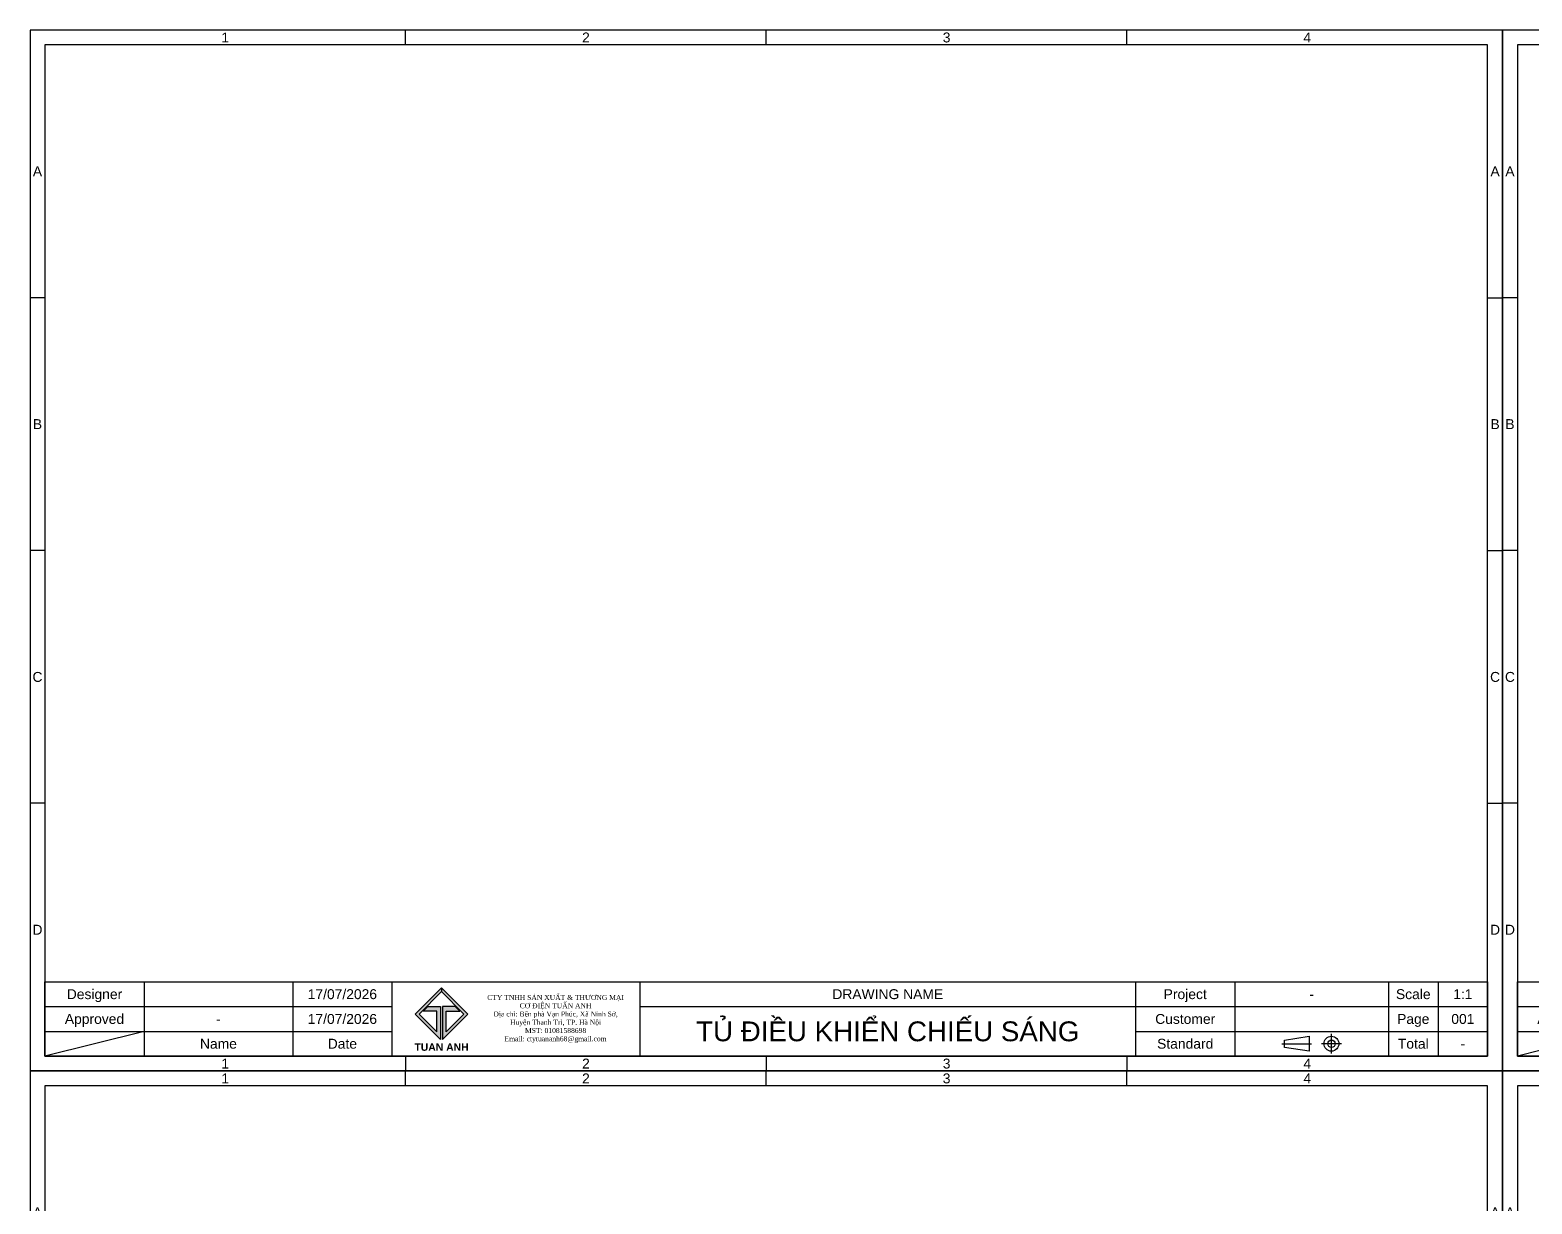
# Model space of a CAD drawing. Header units: millimetres. Extents: x -208796 to -83323, y 30910 to 103951.
# Drawn here: x -107825 to -102827, y 37397 to 41305 of the extents above; entities that cross this region are included whole.
import ezdxf
from ezdxf.enums import TextEntityAlignment as Align

# ---------------------------------------------------------------- set-up
doc = ezdxf.new("R2010")
doc.units = ezdxf.units.MM
doc.header["$LTSCALE"] = 3
doc.layers.add('@.TEXT', color=7, linetype='Continuous')
doc.layers.add('@.VISIBLE', color=7, linetype='Continuous')
doc.styles.add('Ann_w01', font='romans.shx', dxfattribs={"width": 0.6, "bigfont": 'chineset.shx'})
doc.styles.add('Arial', font='arial.ttf')

# ---------------------------------------------------------------- blocks, each defined once
blk = doc.blocks.new('Standard ISO')
at = {"color": 6}
for p, q in [((-6, 0), (0, 0)), ((6, 0), (2, 0)), ((4, -2), (4, 2))]:
    blk.add_line(p, q, dxfattribs=at)
blk.add_lwpolyline([(-0.5, 1.5), (-0.5, -1.5), (-5.5, -0.75), (-5.5, 0.75), (-0.5, 1.5)])
for radius in [1.5, 0.75]:
    blk.add_circle((4, 0), radius)
blk = doc.blocks.new('A$C4dbb82d6')
at = {"layer": '@.VISIBLE'}
h = blk.add_hatch(color=30, dxfattribs=at)
h.dxf.hatch_style = 1
h.paths.add_polyline_path([(0.21, 4.97), (3.62, 1.56), (3.62, 5.97), (1.92, 5.97), (1.3, 5.35), (3.12, 5.35), (3.12, 2.59), (0.74, 4.97), (3.75, 7.98), (3.75, 8.51)])
h = blk.add_hatch(color=150, dxfattribs=at)
h.dxf.hatch_style = 1
h.paths.add_polyline_path([(6.76, 4.97), (4.37, 2.59), (4.37, 5.35), (6.2, 5.35), (5.58, 5.97), (3.88, 5.97), (3.88, 1.56), (7.29, 4.97), (3.75, 8.51), (3.75, 7.98)])
at = {"layer": '@.VISIBLE', "color": 30}
blk.add_lwpolyline([(3.62, 5.97), (3.62, 1.56), (0.21, 4.97), (3.75, 8.51), (3.75, 7.98), (0.74, 4.97), (3.12, 2.59), (3.12, 5.35), (1.3, 5.35), (1.92, 5.97)], close=True, dxfattribs=at)
at = {"layer": '@.VISIBLE', "color": 150}
blk.add_lwpolyline([(3.88, 5.97), (3.88, 1.56), (7.29, 4.97), (3.75, 8.51), (3.75, 7.98), (6.76, 4.97), (4.37, 2.59), (4.37, 5.35), (6.2, 5.35), (5.58, 5.97)], close=True, dxfattribs=at)
at = {"layer": '@.VISIBLE', "color": 30, "insert": (3.75, 0.51), "char_height": 1, "attachment_point": 5, "style": 'Ann_w01'}
blk.add_mtext_dynamic_manual_height_columns('{\\fArial|b1|i0|c0|p34;\\W1;TUAN ANH}', width=7.5, gutter_width=49.6, heights=[0], dxfattribs=at)
blk = doc.blocks.new('KHUNG BAN VE (Made by Tung)')
at = {"layer": '@.VISIBLE', "color": 8}
for p, q in [((75.75, 207), (75.75, 210)), ((148.5, 207), (148.5, 210)), ((221.25, 207), (221.25, 210)), ((3, 156), (0, 156)), ((294, 156), (297, 156)), ((3, 105), (0, 105)), ((294, 105), (297, 105)), ((3, 54), (0, 54)), ((294, 54), (297, 54)), ((23, 18), (23, 3)), ((53, 18), (53, 3)), ((73, 18), (73, 3)), ((123, 18), (123, 3)), ((223, 18), (223, 3)), ((243, 18), (243, 3)), ((274, 18), (274, 3)), ((284, 18), (284, 3)), ((3, 13), (73, 13)), ((123, 13), (294, 13)), ((3, 8), (73, 8)), ((23, 8), (3, 3)), ((223, 8), (294, 8)), ((75.75, 3), (75.75, 0)), ((148.5, 3), (148.5, 0)), ((221.25, 3), (221.25, 0))]:
    blk.add_line(p, q, dxfattribs=at)
for points in [[(0, 0), (297, 0), (297, 210), (0, 210)], [(3, 3), (294, 3), (294, 207), (3, 207)], [(3, 18), (294, 18), (294, 3), (3, 3)]]:
    blk.add_lwpolyline(points, close=True, dxfattribs=at)
at = {"xscale": 1.5, "yscale": 1.5, "zscale": 1.5}
blk.add_blockref('A$C4dbb82d6', (77.375, 4.041), dxfattribs=at)
blk.add_blockref('Standard ISO', (258.5, 5.5))
at = {"layer": '@.TEXT', "color": 1, "style": 'Arial'}
for s, p in [('1', (39.375, 208.5)), ('2', (112.125, 208.5)), ('3', (184.875, 208.5)), ('4', (257.625, 208.5)), ('A', (1.5, 181.5)), ('A', (295.5, 181.5)), ('B', (1.5, 130.5)), ('B', (295.5, 130.5)), ('C', (1.5, 79.5)), ('C', (295.5, 79.5)), ('D', (1.5, 28.5)), ('D', (295.5, 28.5)), ('17/07/2026', (63, 15.5)), ('17/07/2026', (63, 10.5)), ('1', (39.375, 1.5)), ('2', (112.125, 1.5)), ('3', (184.875, 1.5)), ('4', (257.625, 1.5))]:
    blk.add_text(s, height=2, dxfattribs=at).set_placement(p, align=Align.MIDDLE_CENTER)
at = {"layer": '@.TEXT', "color": 2, "style": 'Arial'}
for s, p in [('Designer', (13, 15.5)), ('DRAWING NAME', (173, 15.5)), ('Project', (233, 15.5)), ('Scale', (279, 15.5)), ('Approved', (13, 10.5)), ('Customer', (233, 10.5)), ('Page', (279, 10.5)), ('Name', (38, 5.5)), ('Date', (63, 5.5)), ('Standard', (233, 5.5)), ('Total', (279, 5.5))]:
    blk.add_text(s, height=2, dxfattribs=at).set_placement(p, align=Align.MIDDLE_CENTER)
at = {"layer": '@.TEXT', "color": 1, "style": 'Arial'}
for tag, height, p in [('DESIGNER_NAME', 2, (38, 15.5)), ('PROJECT_CODE', 2, (258.5, 15.5)), ('SCALE', 2, (289, 15.5)), ('APPROVED_NAME', 2, (38, 10.5)), ('DRAWING_NAME', 4, (173, 8)), ('CUSTOMER_NAME', 2, (258.5, 10.5)), ('PAGE', 2, (289, 10.5)), ('TOTAL', 2, (289, 5.5))]:
    blk.add_attdef(tag, text='', height=height, dxfattribs=at).set_placement(p, align=Align.MIDDLE_CENTER)
at = {"layer": '@.VISIBLE', "color": 30, "insert": (106, 10.5), "char_height": 1, "attachment_point": 5, "style": 'Ann_w01'}
blk.add_mtext_dynamic_manual_height_columns('{\\fTimes New Roman|b0|i0|c0|p18;\\W1;CTY TNHH SẢN XUẤT & THƯƠNG MẠI CƠ ĐIỆN TUẤN ANH\\PĐịa chỉ: Bến phà Vạn Phúc, Xã Ninh Sở, Huyện Thanh Trì, TP. Hà Nội\\PMST: 01081588698\\PEmail: ctytuananh68@gmail.com}', width=28.70976, gutter_width=99.197, heights=[0], dxfattribs=at)

msp = doc.modelspace()

# ---------------------------------------------------------------- block references
at = {"layer": '@.VISIBLE'}
ref = msp.add_blockref('KHUNG BAN VE (Made by Tung)', (-107825.38, 37839.83), dxfattribs=dict(at, xscale=16.5, yscale=16.5, zscale=16.5))
ref.add_attrib('APPROVED_NAME', '-', dxfattribs={"layer": '@.TEXT', "color": 1, "height": 33, "style": 'Arial'}).set_placement((-107198.38, 38013.08), align=Align.MIDDLE_CENTER)
ref.add_attrib('TOTAL', '-', dxfattribs={"layer": '@.TEXT', "color": 1, "height": 33, "style": 'Arial'}).set_placement((-103056.88, 37930.58), align=Align.MIDDLE_CENTER)
ref.add_attrib('PAGE', '001', dxfattribs={"layer": '@.TEXT', "color": 1, "height": 33, "style": 'Arial'}).set_placement((-103056.88, 38013.08), align=Align.MIDDLE_CENTER)
ref.add_attrib('SCALE', '1:1', dxfattribs={"layer": '@.TEXT', "color": 1, "height": 33, "style": 'Arial'}).set_placement((-103056.88, 38095.58), align=Align.MIDDLE_CENTER)
ref.add_attrib('PROJECT_CODE', '-', dxfattribs={"layer": '@.TEXT', "color": 1, "height": 33, "style": 'Arial'}).set_placement((-103560.13, 38095.58), align=Align.MIDDLE_CENTER)
ref.add_attrib('DRAWING_NAME', 'TỦ ĐIỀU KHIỂN CHIẾU SÁNG', dxfattribs={"layer": '@.TEXT', "color": 1, "height": 66, "style": 'Arial'}).set_placement((-104970.88, 37971.83), align=Align.MIDDLE_CENTER)
ref = msp.add_blockref('KHUNG BAN VE (Made by Tung)', (-102924.88, 37839.83), dxfattribs=dict(at, xscale=16.5, yscale=16.5, zscale=16.5))
ref.add_attrib('APPROVED_NAME', '-', dxfattribs={"layer": '@.TEXT', "color": 1, "height": 33, "style": 'Arial'}).set_placement((-102297.88, 38013.08), align=Align.MIDDLE_CENTER)
ref.add_attrib('TOTAL', '-', dxfattribs={"layer": '@.TEXT', "color": 1, "height": 33, "style": 'Arial'}).set_placement((-98156.38, 37930.58), align=Align.MIDDLE_CENTER)
ref.add_attrib('PAGE', '001', dxfattribs={"layer": '@.TEXT', "color": 1, "height": 33, "style": 'Arial'}).set_placement((-98156.38, 38013.08), align=Align.MIDDLE_CENTER)
ref.add_attrib('SCALE', '1:1', dxfattribs={"layer": '@.TEXT', "color": 1, "height": 33, "style": 'Arial'}).set_placement((-98156.38, 38095.58), align=Align.MIDDLE_CENTER)
ref.add_attrib('CUSTOMER_NAME', 'VITECH', dxfattribs={"layer": '@.TEXT', "color": 1, "height": 33, "style": 'Arial'}).set_placement((-98659.63, 38013.08), align=Align.MIDDLE_CENTER)
ref.add_attrib('PROJECT_CODE', '-', dxfattribs={"layer": '@.TEXT', "color": 1, "height": 33, "style": 'Arial'}).set_placement((-98659.63, 38095.58), align=Align.MIDDLE_CENTER)
ref.add_attrib('DRAWING_NAME', 'TỦ ĐIỆN', dxfattribs={"layer": '@.TEXT', "color": 1, "height": 66, "style": 'Arial'}).set_placement((-100070.38, 37971.83), align=Align.MIDDLE_CENTER)
ref = msp.add_blockref('KHUNG BAN VE (Made by Tung)', (-107825.38, 34374.83), dxfattribs=dict(at, xscale=16.5, yscale=16.5, zscale=16.5))
ref.add_attrib('APPROVED_NAME', '-', dxfattribs={"layer": '@.TEXT', "color": 1, "height": 33, "style": 'Arial'}).set_placement((-107198.38, 34548.08), align=Align.MIDDLE_CENTER)
ref.add_attrib('TOTAL', '-', dxfattribs={"layer": '@.TEXT', "color": 1, "height": 33, "style": 'Arial'}).set_placement((-103056.88, 34465.58), align=Align.MIDDLE_CENTER)
ref.add_attrib('PAGE', '001', dxfattribs={"layer": '@.TEXT', "color": 1, "height": 33, "style": 'Arial'}).set_placement((-103056.88, 34548.08), align=Align.MIDDLE_CENTER)
ref.add_attrib('SCALE', '1:1', dxfattribs={"layer": '@.TEXT', "color": 1, "height": 33, "style": 'Arial'}).set_placement((-103056.88, 34630.58), align=Align.MIDDLE_CENTER)
ref.add_attrib('PROJECT_CODE', '-', dxfattribs={"layer": '@.TEXT', "color": 1, "height": 33, "style": 'Arial'}).set_placement((-103560.13, 34630.58), align=Align.MIDDLE_CENTER)
ref.add_attrib('DRAWING_NAME', 'TỦ ĐIỆN', dxfattribs={"layer": '@.TEXT', "color": 1, "height": 66, "style": 'Arial'}).set_placement((-104970.88, 34506.83), align=Align.MIDDLE_CENTER)
ref = msp.add_blockref('KHUNG BAN VE (Made by Tung)', (-102924.88, 34374.83), dxfattribs=dict(at, xscale=16.5, yscale=16.5, zscale=16.5))
ref.add_attrib('APPROVED_NAME', '-', dxfattribs={"layer": '@.TEXT', "color": 1, "height": 33, "style": 'Arial'}).set_placement((-102297.88, 34548.08), align=Align.MIDDLE_CENTER)
ref.add_attrib('TOTAL', '-', dxfattribs={"layer": '@.TEXT', "color": 1, "height": 33, "style": 'Arial'}).set_placement((-98156.38, 34465.58), align=Align.MIDDLE_CENTER)
ref.add_attrib('PAGE', '001', dxfattribs={"layer": '@.TEXT', "color": 1, "height": 33, "style": 'Arial'}).set_placement((-98156.38, 34548.08), align=Align.MIDDLE_CENTER)
ref.add_attrib('SCALE', '1:1', dxfattribs={"layer": '@.TEXT', "color": 1, "height": 33, "style": 'Arial'}).set_placement((-98156.38, 34630.58), align=Align.MIDDLE_CENTER)
ref.add_attrib('PROJECT_CODE', '-', dxfattribs={"layer": '@.TEXT', "color": 1, "height": 33, "style": 'Arial'}).set_placement((-98659.63, 34630.58), align=Align.MIDDLE_CENTER)
ref.add_attrib('DRAWING_NAME', 'TỦ ĐIỆN', dxfattribs={"layer": '@.TEXT', "color": 1, "height": 66, "style": 'Arial'}).set_placement((-100070.38, 34506.83), align=Align.MIDDLE_CENTER)

doc.saveas('drawing.dxf')
